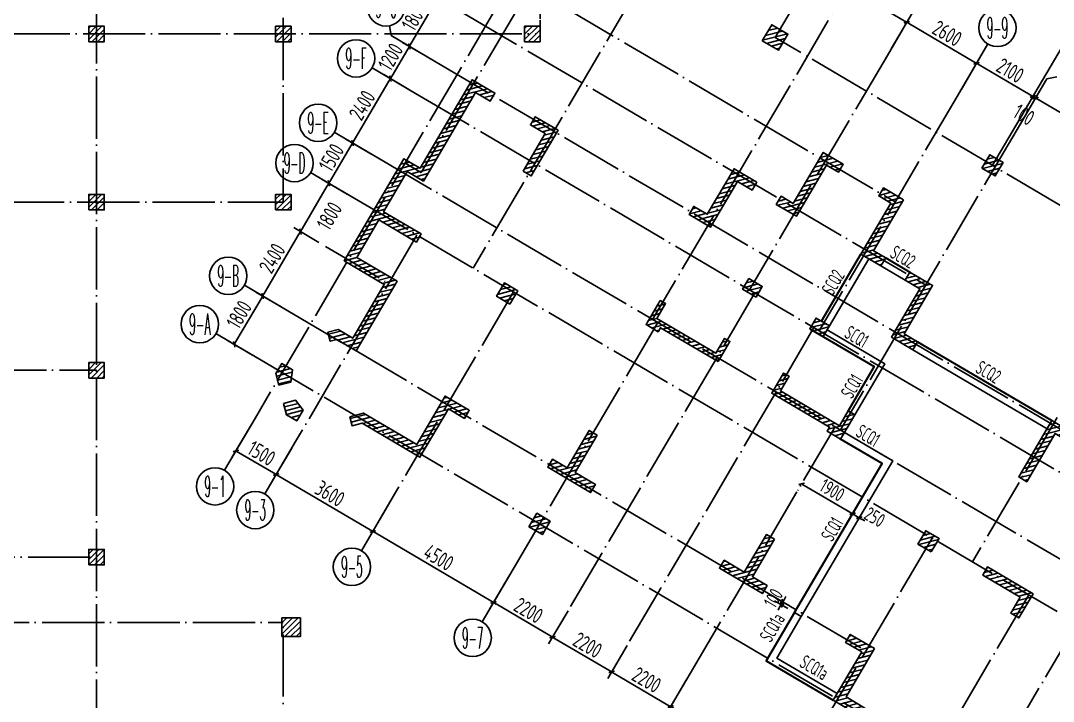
# Model space of a CAD drawing. Header units: millimetres. Extents: x 156735 to 386235, y 467499 to 703525.
# Drawn here: x 278909 to 312080, y 556164 to 578023 of the extents above; entities that cross this region are included whole.
import ezdxf
from ezdxf.enums import TextEntityAlignment as Align

# ---------------------------------------------------------------- set-up
doc = ezdxf.new("R2010")
doc.units = ezdxf.units.MM
doc.header["$LTSCALE"] = 100
doc.header["$PDMODE"] = 35
doc.header["$PDSIZE"] = 200
doc.linetypes.add('DOTE', pattern=[2.42, 2, -0.2, 0.02, -0.2])
for name, color, linetype in [('B-TEXT', 7, 'Continuous'), ('COLU', 7, 'Continuous'), ('colu-主楼', 7, 'Continuous'), ('h斜线-主楼', 7, 'Continuous'), ('h斜线-柱', 7, 'Continuous'), ('Q-AXIS', 3, 'Continuous'), ('Q-DIM', 4, 'Continuous'), ('Q-dote', 253, 'DOTE'), ('Q-TEXT', 2, 'Continuous'), ('WALL', 3, 'Continuous'), ('wall-主楼', 2, 'Continuous')]:
    doc.layers.add(name, color=color, linetype=linetype)
doc.styles.add('_TCH_AXIS', font='COMPLEX', dxfattribs={"bigfont": 'GBCBIG'})
doc.styles.add('COMPLEX', font='tssdeng.shx', dxfattribs={"width": 0.7, "bigfont": 'tssdchn.shx'})
doc.styles.add('TSSD_Dimension', font='Tssdeng.shx', dxfattribs={"width": 0.7, "bigfont": 'hztxt.shx'})
doc.styles.add('TSSD_REIN', font='Tssdeng.shx', dxfattribs={"width": 0.7, "bigfont": 'hztxt.shx'})
doc.dimstyles.new('TSSD_100_100$0', dxfattribs={"dimtxt": 300, "dimasz": 100, "dimexe": 250, "dimexo": 250, "dimgap": 100, "dimtad": 1, "dimdec": 0, "dimzin": 0, "dimdsep": 46, "dimtxsty": 'TSSD_Dimension', "dimblk": '_tsdbk', "dimblk1": '_tsdbk', "dimblk2": '_tsdbk', "dimsah": 1, "dimcen": 0, "dimclrt": 7, "dimadec": 0, "dimazin": 0, "dimtfac": 1, "dimtdec": 0, "dimtix": 1, "dimtmove": 2, "dimatfit": 3, "dimldrblk": '_tsdbk', "dimfxl": 1, "dimtolj": 1, "dimtzin": 0, "dimarcsym": 0})
pattern_1 = [(14.545372, (-467527.32, -323147.44), (-31.895617, 122.929531), [])]
pattern_2 = [(45, (-467527.32, -323147.44), (-89.802561, 89.802561), [])]
pattern_3 = [(14.545372, (-467527.32, -323147.44), (-31.895617, 122.929531), [])]

# ---------------------------------------------------------------- blocks, each defined once
blk = doc.blocks.new('_tsdbk')
blk.add_line((-1, 0), (0, 0))
at = {"const_width": 0.5}
blk.add_lwpolyline([(-0.7, -0.7), (0.7, 0.7)], dxfattribs=at)
blk = doc.blocks.new('*D342')
at = {"layer": 'Defpoints', "color": 0}
for p in [(306748, 576908), (309615, 576653), (308989, 575590)]:
    blk.add_point(p, dxfattribs=at)
at = {"layer": 'Q-AXIS', "color": 0, "lineweight": -2}
for p, q in [((306875, 577123), (307500, 578187)), ((307460, 577921), (309528, 576704)), ((309116, 575805), (309741, 576869))]:
    blk.add_line(p, q, dxfattribs=at)
at = {"layer": 'Q-AXIS', "color": 0, "lineweight": -2, "xscale": 100, "yscale": 100, "zscale": 100}
for p, rotation in [((307373, 577971), 149.5453717284593), ((309615, 576653), 329.5453717284593)]:
    blk.add_blockref('_tsdbk', p, dxfattribs=dict(at, rotation=rotation))
at = {"layer": 'Q-AXIS', "color": 7, "insert": (308671, 577614), "char_height": 500, "attachment_point": 5, "rotation": 329.5454, "style": 'TSSD_Dimension'}
blk.add_mtext('\\A1;2600', dxfattribs=at)
blk = doc.blocks.new('_AXISO')
blk.add_circle((0, 0), 0.5)
at = {"layer": 'B-TEXT', "style": 'COMPLEX', "width": 1.450893}
blk.add_attdef('A', text='', height=0.56, dxfattribs=at).set_placement((0.249375, -0.28), (0.749375, -0.28), align=Align.FIT)
blk = doc.blocks.new('*D344')
at = {"layer": 'Defpoints', "color": 0}
for p in [(304852, 578023), (307373, 577971), (306748, 576908)]:
    blk.add_point(p, dxfattribs=at)
at = {"layer": 'Q-AXIS', "color": 0, "lineweight": -2}
for p, q in [((304978, 578238), (305604, 579302)), ((305563, 579036), (307287, 578022)), ((306875, 577123), (307500, 578187))]:
    blk.add_line(p, q, dxfattribs=at)
at = {"layer": 'Q-AXIS', "color": 0, "lineweight": -2, "xscale": 100, "yscale": 100, "zscale": 100}
for p, rotation in [((305477, 579086), 149.5453717284593), ((307373, 577971), 329.5453717284593)]:
    blk.add_blockref('_tsdbk', p, dxfattribs=dict(at, rotation=rotation))
at = {"layer": 'Q-AXIS', "color": 7, "insert": (306603, 578831), "char_height": 500, "attachment_point": 5, "rotation": 329.5454, "style": 'TSSD_Dimension'}
blk.add_mtext('\\A1;2200', dxfattribs=at)
blk = doc.blocks.new('*D345')
at = {"layer": 'Defpoints', "color": 0}
for p in [(292308, 578748), (293115, 578274), (292202, 576723)]:
    blk.add_point(p, dxfattribs=at)
at = {"layer": 'Q-AXIS', "color": 0, "lineweight": -2}
for p, q in [((292899, 578401), (292092, 578875)), ((291446, 577283), (292257, 578662)), ((291987, 576849), (291180, 577324))]:
    blk.add_line(p, q, dxfattribs=at)
at = {"layer": 'Q-AXIS', "color": 0, "lineweight": -2, "xscale": 100, "yscale": 100, "zscale": 100}
for p, rotation in [((292308, 578748), 59.5453717336169), ((291396, 577197), 239.5453717336169)]:
    blk.add_blockref('_tsdbk', p, dxfattribs=dict(at, rotation=rotation))
at = {"layer": 'Q-AXIS', "color": 7, "insert": (291550, 578150), "char_height": 500, "attachment_point": 5, "rotation": 59.5454, "style": 'TSSD_Dimension'}
blk.add_mtext('\\A1;1800', dxfattribs=at)
blk = doc.blocks.new('*D394')
at = {"layer": 'Defpoints', "color": 0}
for p in [(289571, 574094), (290378, 573619), (289617, 572326)]:
    blk.add_point(p, dxfattribs=at)
at = {"layer": 'Q-AXIS', "color": 0, "lineweight": -2}
for p, q in [((290162, 573746), (289355, 574220)), ((288861, 572887), (289520, 574007)), ((289402, 572453), (288595, 572927))]:
    blk.add_line(p, q, dxfattribs=at)
at = {"layer": 'Q-AXIS', "color": 0, "lineweight": -2, "xscale": 100, "yscale": 100, "zscale": 100}
for p, rotation in [((289571, 574094), 59.5453717336169), ((288811, 572800), 239.5453717336169)]:
    blk.add_blockref('_tsdbk', p, dxfattribs=dict(at, rotation=rotation))
at = {"layer": 'Q-AXIS', "color": 7, "insert": (288889, 573624), "char_height": 500, "attachment_point": 5, "rotation": 59.5454, "style": 'TSSD_Dimension'}
blk.add_mtext('\\A1;1500', dxfattribs=at)
blk = doc.blocks.new('*D395')
at = {"layer": 'Defpoints', "color": 0}
for p in [(288811, 572800), (289617, 572326), (288705, 570775)]:
    blk.add_point(p, dxfattribs=at)
at = {"layer": 'Q-AXIS', "color": 0, "lineweight": -2}
for p, q in [((289402, 572453), (288595, 572927)), ((287949, 571335), (288760, 572714)), ((288489, 570901), (287683, 571376))]:
    blk.add_line(p, q, dxfattribs=at)
at = {"layer": 'Q-AXIS', "color": 0, "lineweight": -2, "xscale": 100, "yscale": 100, "zscale": 100}
for p, rotation in [((288811, 572800), 59.5453717336169), ((287898, 571249), 239.5453717336169)]:
    blk.add_blockref('_tsdbk', p, dxfattribs=dict(at, rotation=rotation))
at = {"layer": 'Q-AXIS', "color": 7, "insert": (288824, 571749), "char_height": 500, "attachment_point": 5, "rotation": 59.5454, "style": 'TSSD_Dimension'}
blk.add_mtext('\\A1;1800', dxfattribs=at)
blk = doc.blocks.new('*D396')
at = {"layer": 'Defpoints', "color": 0}
for p in [(287898, 571249), (288705, 570775), (287488, 568706)]:
    blk.add_point(p, dxfattribs=at)
at = {"layer": 'Q-AXIS', "color": 0, "lineweight": -2}
for p, q in [((288489, 570901), (287683, 571376)), ((286733, 569266), (287848, 571163)), ((287273, 568832), (286466, 569307))]:
    blk.add_line(p, q, dxfattribs=at)
at = {"layer": 'Q-AXIS', "color": 0, "lineweight": -2, "xscale": 100, "yscale": 100, "zscale": 100}
for p, rotation in [((287898, 571249), 59.5453717336169), ((286682, 569180), 239.5453717336169)]:
    blk.add_blockref('_tsdbk', p, dxfattribs=dict(at, rotation=rotation))
at = {"layer": 'Q-AXIS', "color": 7, "insert": (286988, 570392), "char_height": 500, "attachment_point": 5, "rotation": 59.5454, "style": 'TSSD_Dimension'}
blk.add_mtext('\\A1;2400', dxfattribs=at)
blk = doc.blocks.new('*D397')
at = {"layer": 'Defpoints', "color": 0}
for p in [(287742, 564510), (290845, 562685), (290220, 561621)]:
    blk.add_point(p, dxfattribs=at)
at = {"layer": 'Q-AXIS', "color": 0, "lineweight": -2}
for p, q in [((287615, 564294), (286990, 563230)), ((287202, 563395), (290133, 561672)), ((290718, 562469), (290093, 561406))]:
    blk.add_line(p, q, dxfattribs=at)
at = {"layer": 'Q-AXIS', "color": 0, "lineweight": -2, "xscale": 100, "yscale": 100, "zscale": 100}
for p, rotation in [((287116, 563446), 149.5453717284593), ((290220, 561621), 329.5453717284593)]:
    blk.add_blockref('_tsdbk', p, dxfattribs=dict(at, rotation=rotation))
at = {"layer": 'Q-AXIS', "color": 7, "insert": (288845, 562835), "char_height": 500, "attachment_point": 5, "rotation": 329.5454, "style": 'TSSD_Dimension'}
blk.add_mtext('\\A1;3600', dxfattribs=at)
blk = doc.blocks.new('*D399')
at = {"layer": 'Defpoints', "color": 0}
for p in [(286449, 565270), (287742, 564510), (287116, 563446)]:
    blk.add_point(p, dxfattribs=at)
at = {"layer": 'Q-AXIS', "color": 0, "lineweight": -2}
for p, q in [((286322, 565054), (285697, 563991)), ((287615, 564294), (286990, 563230)), ((285909, 564156), (287030, 563497))]:
    blk.add_line(p, q, dxfattribs=at)
at = {"layer": 'Q-AXIS', "color": 0, "lineweight": -2, "xscale": 100, "yscale": 100, "zscale": 100}
for p, rotation in [((285823, 564206), 149.5453717284593), ((287116, 563446), 329.5453717284593)]:
    blk.add_blockref('_tsdbk', p, dxfattribs=dict(at, rotation=rotation))
at = {"layer": 'Q-AXIS', "color": 7, "insert": (286647, 564128), "char_height": 500, "attachment_point": 5, "rotation": 329.5454, "style": 'TSSD_Dimension'}
blk.add_mtext('\\A1;1500', dxfattribs=at)
blk = doc.blocks.new('*D400')
at = {"layer": 'Defpoints', "color": 0}
for p in [(286682, 569180), (287488, 568706), (286576, 567154)]:
    blk.add_point(p, dxfattribs=at)
at = {"layer": 'Q-AXIS', "color": 0, "lineweight": -2}
for p, q in [((287273, 568832), (286466, 569307)), ((285820, 567715), (286631, 569094)), ((286361, 567281), (285554, 567755))]:
    blk.add_line(p, q, dxfattribs=at)
at = {"layer": 'Q-AXIS', "color": 0, "lineweight": -2, "xscale": 100, "yscale": 100, "zscale": 100}
for p, rotation in [((286682, 569180), 59.5453717336169), ((285769, 567628), 239.5453717336169)]:
    blk.add_blockref('_tsdbk', p, dxfattribs=dict(at, rotation=rotation))
at = {"layer": 'Q-AXIS', "color": 7, "insert": (285924, 568582), "char_height": 500, "attachment_point": 5, "rotation": 59.5454, "style": 'TSSD_Dimension'}
blk.add_mtext('\\A1;1800', dxfattribs=at)
blk = doc.blocks.new('*D401')
at = {"layer": 'Defpoints', "color": 0}
for p in [(290845, 562685), (294724, 560404), (294099, 559340)]:
    blk.add_point(p, dxfattribs=at)
at = {"layer": 'Q-AXIS', "color": 0, "lineweight": -2}
for p, q in [((290718, 562469), (290093, 561406)), ((290306, 561571), (294013, 559391)), ((294597, 560189), (293972, 559125))]:
    blk.add_line(p, q, dxfattribs=at)
at = {"layer": 'Q-AXIS', "color": 0, "lineweight": -2, "xscale": 100, "yscale": 100, "zscale": 100}
for p, rotation in [((290220, 561621), 149.5453717284593), ((294099, 559340), 329.5453717284593)]:
    blk.add_blockref('_tsdbk', p, dxfattribs=dict(at, rotation=rotation))
at = {"layer": 'Q-AXIS', "color": 7, "insert": (292337, 560783), "char_height": 500, "attachment_point": 5, "rotation": 329.5454, "style": 'TSSD_Dimension'}
blk.add_mtext('\\A1;4500', dxfattribs=at)
blk = doc.blocks.new('*D404')
at = {"layer": 'Defpoints', "color": 0}
for p in [(298517, 558174), (300413, 557059), (299788, 555995)]:
    blk.add_point(p, dxfattribs=at)
at = {"layer": 'Q-AXIS', "color": 0, "lineweight": -2}
for p, q in [((298390, 557958), (297765, 556895)), ((297978, 557060), (299702, 556046)), ((300287, 556843), (299661, 555780))]:
    blk.add_line(p, q, dxfattribs=at)
at = {"layer": 'Q-AXIS', "color": 0, "lineweight": -2, "xscale": 100, "yscale": 100, "zscale": 100}
for p, rotation in [((297892, 557110), 149.5453717284593), ((299788, 555995), 329.5453717284593)]:
    blk.add_blockref('_tsdbk', p, dxfattribs=dict(at, rotation=rotation))
at = {"layer": 'Q-AXIS', "color": 7, "insert": (299017, 556854), "char_height": 500, "attachment_point": 5, "rotation": 329.5454, "style": 'TSSD_Dimension'}
blk.add_mtext('\\A1;2200', dxfattribs=at)
blk = doc.blocks.new('*D406')
at = {"layer": 'Defpoints', "color": 0}
for p in [(300413, 557059), (304293, 554778), (303667, 553714)]:
    blk.add_point(p, dxfattribs=at)
at = {"layer": 'Q-AXIS', "color": 0, "lineweight": -2}
for p, q in [((300287, 556843), (299661, 555780)), ((299874, 555945), (303581, 553765)), ((304166, 554562), (303541, 553499))]:
    blk.add_line(p, q, dxfattribs=at)
at = {"layer": 'Q-AXIS', "color": 0, "lineweight": -2, "xscale": 100, "yscale": 100, "zscale": 100}
for p, rotation in [((299788, 555995), 149.5453717284593), ((303667, 553714), 329.5453717284593)]:
    blk.add_blockref('_tsdbk', p, dxfattribs=dict(at, rotation=rotation))
at = {"layer": 'Q-AXIS', "color": 7, "insert": (301905, 555156), "char_height": 500, "attachment_point": 5, "rotation": 329.5454, "style": 'TSSD_Dimension'}
blk.add_mtext('\\A1;4500', dxfattribs=at)
blk = doc.blocks.new('*D407')
at = {"layer": 'Defpoints', "color": 0}
for p in [(291396, 577197), (292202, 576723), (291594, 575688)]:
    blk.add_point(p, dxfattribs=at)
at = {"layer": 'Q-AXIS', "color": 0, "lineweight": -2}
for p, q in [((291987, 576849), (291180, 577324)), ((290838, 576249), (291345, 577111)), ((291378, 575815), (290572, 576289))]:
    blk.add_line(p, q, dxfattribs=at)
at = {"layer": 'Q-AXIS', "color": 0, "lineweight": -2, "xscale": 100, "yscale": 100, "zscale": 100}
for p, rotation in [((291396, 577197), 59.5453717336169), ((290787, 576162), 239.5453717336169)]:
    blk.add_blockref('_tsdbk', p, dxfattribs=dict(at, rotation=rotation))
at = {"layer": 'Q-AXIS', "color": 7, "insert": (290790, 576857), "char_height": 500, "attachment_point": 5, "rotation": 59.5454, "style": 'TSSD_Dimension'}
blk.add_mtext('\\A1;1200', dxfattribs=at)
blk = doc.blocks.new('*D408')
at = {"layer": 'Defpoints', "color": 0}
for p in [(290787, 576162), (291594, 575688), (290378, 573619)]:
    blk.add_point(p, dxfattribs=at)
at = {"layer": 'Q-AXIS', "color": 0, "lineweight": -2}
for p, q in [((291378, 575815), (290572, 576289)), ((289622, 574180), (290737, 576076)), ((290162, 573746), (289355, 574220))]:
    blk.add_line(p, q, dxfattribs=at)
at = {"layer": 'Q-AXIS', "color": 0, "lineweight": -2, "xscale": 100, "yscale": 100, "zscale": 100}
for p, rotation in [((290787, 576162), 59.5453717336169), ((289571, 574094), 239.5453717336169)]:
    blk.add_blockref('_tsdbk', p, dxfattribs=dict(at, rotation=rotation))
at = {"layer": 'Q-AXIS', "color": 7, "insert": (289877, 575305), "char_height": 500, "attachment_point": 5, "rotation": 59.5454, "style": 'TSSD_Dimension'}
blk.add_mtext('\\A1;2400', dxfattribs=at)
blk = doc.blocks.new('*D432')
at = {"layer": 'Defpoints', "color": 0}
for p in [(310886, 574475), (316511, 572599), (315886, 571535)]:
    blk.add_point(p, dxfattribs=at)
at = {"layer": 'Q-AXIS', "color": 0, "lineweight": -2}
for p, q in [((311012, 574690), (311638, 575754)), ((311597, 575488), (316425, 572649)), ((316012, 571751), (316638, 572814))]:
    blk.add_line(p, q, dxfattribs=at)
at = {"layer": 'Q-AXIS', "color": 0, "lineweight": -2, "xscale": 100, "yscale": 100, "zscale": 100}
for p, rotation in [((311511, 575538), 149.5453717284593), ((316511, 572599), 329.5453717284593)]:
    blk.add_blockref('_tsdbk', p, dxfattribs=dict(at, rotation=rotation))
at = {"layer": 'Q-AXIS', "color": 7, "insert": (314188, 574370), "char_height": 500, "attachment_point": 5, "rotation": 329.5454, "style": 'TSSD_Dimension'}
blk.add_mtext('\\A1;5800', dxfattribs=at)
blk = doc.blocks.new('*D433')
at = {"layer": 'Defpoints', "color": 0}
for p in [(308989, 575590), (311425, 575589), (310800, 574526)]:
    blk.add_point(p, dxfattribs=at)
at = {"layer": 'Q-AXIS', "color": 0, "lineweight": -2}
for p, q in [((309116, 575805), (309741, 576869)), ((309701, 576603), (311339, 575640)), ((310926, 574741), (311552, 575805))]:
    blk.add_line(p, q, dxfattribs=at)
at = {"layer": 'Q-AXIS', "color": 0, "lineweight": -2, "xscale": 100, "yscale": 100, "zscale": 100}
for p, rotation in [((309615, 576653), 149.5453717284593), ((311425, 575589), 329.5453717284593)]:
    blk.add_blockref('_tsdbk', p, dxfattribs=dict(at, rotation=rotation))
at = {"layer": 'Q-AXIS', "color": 7, "insert": (310697, 576423), "char_height": 500, "attachment_point": 5, "rotation": 329.5454, "style": 'TSSD_Dimension'}
blk.add_mtext('\\A1;2100', dxfattribs=at)
blk = doc.blocks.new('*D434')
at = {"layer": 'Defpoints', "color": 0}
for p in [(311511, 575538), (310800, 574526), (310886, 574475)]:
    blk.add_point(p, dxfattribs=at)
at = {"layer": 'Q-AXIS', "color": 0, "lineweight": -2}
for p, q in [((310926, 574741), (311552, 575805)), ((311012, 574690), (311638, 575754)), ((311339, 575640), (311253, 575690)), ((311425, 575589), (311511, 575538)), ((311597, 575488), (311684, 575437))]:
    blk.add_line(p, q, dxfattribs=at)
at = {"layer": 'Q-AXIS', "color": 0, "lineweight": -2, "xscale": 100, "yscale": 100, "zscale": 100}
for p, rotation in [((311425, 575589), 329.5453717284593), ((311511, 575538), 149.5453717284593)]:
    blk.add_blockref('_tsdbk', p, dxfattribs=dict(at, rotation=rotation))
at = {"layer": 'Q-AXIS', "color": 7, "insert": (311136, 575000), "char_height": 500, "attachment_point": 5, "rotation": 329.5454, "style": 'TSSD_Dimension'}
blk.add_mtext('\\A1;100', dxfattribs=at)
blk = doc.blocks.new('*D682')
at = {"layer": 'Defpoints', "color": 0}
for p in [(304011, 563177), (305632, 562186), (305649, 562214)]:
    blk.add_point(p, dxfattribs=at)
at = {"layer": 'Q-DIM', "color": 0, "lineweight": -2}
for p, q in [((303884, 562961), (303868, 562934)), ((304081, 563099), (305546, 562237)), ((305522, 561998), (305506, 561971))]:
    blk.add_line(p, q, dxfattribs=at)
at = {"layer": 'Q-DIM', "color": 0, "lineweight": -2, "xscale": 100, "yscale": 100, "zscale": 100}
for p, rotation in [((303995, 563149), 149.5453717324766), ((305632, 562186), 329.5453717324766)]:
    blk.add_blockref('_tsdbk', p, dxfattribs=dict(at, rotation=rotation))
at = {"layer": 'Q-DIM', "color": 7, "insert": (304978, 562948), "char_height": 450, "attachment_point": 5, "rotation": 329.5454, "style": 'TSSD_Dimension'}
blk.add_mtext('\\A1;1900', dxfattribs=at)
blk = doc.blocks.new('*D683')
at = {"layer": 'Defpoints', "color": 0}
for p in [(305506, 561971), (305848, 562059), (305721, 561844)]:
    blk.add_point(p, dxfattribs=at)
at = {"layer": 'Q-DIM', "color": 0, "lineweight": -2}
for p, q in [((305546, 562237), (305460, 562288)), ((305632, 562186), (305759, 562402)), ((305848, 562059), (305975, 562275)), ((305632, 562186), (305848, 562059)), ((305934, 562009), (306020, 561958))]:
    blk.add_line(p, q, dxfattribs=at)
at = {"layer": 'Q-DIM', "color": 0, "lineweight": -2, "xscale": 100, "yscale": 100, "zscale": 100}
for p, rotation in [((305632, 562186), 329.5453717324946), ((305848, 562059), 149.5453717324946)]:
    blk.add_blockref('_tsdbk', p, dxfattribs=dict(at, rotation=rotation))
at = {"layer": 'Q-DIM', "color": 7, "insert": (306342, 562081), "char_height": 450, "attachment_point": 5, "rotation": 329.5454, "style": 'TSSD_Dimension'}
blk.add_mtext('\\A1;250', dxfattribs=at)
blk = doc.blocks.new('*D686')
at = {"layer": 'Defpoints', "color": 0}
for p in [(296621, 559289), (298517, 558174), (297892, 557110)]:
    blk.add_point(p, dxfattribs=at)
at = {"layer": 'Q-AXIS', "color": 0, "lineweight": -2}
for p, q in [((296494, 559073), (295868, 558010)), ((296081, 558175), (297805, 557161)), ((298390, 557958), (297765, 556895))]:
    blk.add_line(p, q, dxfattribs=at)
at = {"layer": 'Q-AXIS', "color": 0, "lineweight": -2, "xscale": 100, "yscale": 100, "zscale": 100}
for p, rotation in [((295995, 558225), 149.545371728458), ((297892, 557110), 329.545371728458)]:
    blk.add_blockref('_tsdbk', p, dxfattribs=dict(at, rotation=rotation))
at = {"layer": 'Q-AXIS', "color": 7, "insert": (297121, 557970), "char_height": 500, "attachment_point": 5, "rotation": 329.5454, "style": 'TSSD_Dimension'}
blk.add_mtext('\\A1;2200', dxfattribs=at)
blk = doc.blocks.new('*D687')
at = {"layer": 'Defpoints', "color": 0}
for p in [(294724, 560404), (296621, 559289), (295995, 558225)]:
    blk.add_point(p, dxfattribs=at)
at = {"layer": 'Q-AXIS', "color": 0, "lineweight": -2}
for p, q in [((294597, 560189), (293972, 559125)), ((294185, 559290), (295909, 558276)), ((296494, 559073), (295868, 558010))]:
    blk.add_line(p, q, dxfattribs=at)
at = {"layer": 'Q-AXIS', "color": 0, "lineweight": -2, "xscale": 100, "yscale": 100, "zscale": 100}
for p, rotation in [((294099, 559340), 149.545371728458), ((295995, 558225), 329.545371728458)]:
    blk.add_blockref('_tsdbk', p, dxfattribs=dict(at, rotation=rotation))
at = {"layer": 'Q-AXIS', "color": 7, "insert": (295224, 559085), "char_height": 500, "attachment_point": 5, "rotation": 329.5454, "style": 'TSSD_Dimension'}
blk.add_mtext('\\A1;2200', dxfattribs=at)
blk = doc.blocks.new('*D692')
at = {"layer": 'Defpoints', "color": 0}
for p in [(303390, 559356), (303769, 559017), (303820, 559103)]:
    blk.add_point(p, dxfattribs=at)
at = {"layer": 'Q-DIM', "color": 0, "lineweight": -2}
for p, q in [((303554, 559144), (303124, 559396)), ((303604, 559230), (303175, 559482)), ((303340, 559270), (303390, 559356)), ((303441, 559442), (303492, 559528)), ((303289, 559183), (303238, 559097))]:
    blk.add_line(p, q, dxfattribs=at)
at = {"layer": 'Q-DIM', "color": 0, "lineweight": -2, "xscale": 100, "yscale": 100, "zscale": 100}
for p, rotation in [((303340, 559270), 59.54537173249496), ((303390, 559356), 239.545371732495)]:
    blk.add_blockref('_tsdbk', p, dxfattribs=dict(at, rotation=rotation))
at = {"layer": 'Q-DIM', "color": 7, "insert": (303085, 559477), "char_height": 450, "attachment_point": 5, "rotation": 59.5454, "style": 'TSSD_Dimension'}
blk.add_mtext('\\A1;100', dxfattribs=at)

msp = doc.modelspace()

# ---------------------------------------------------------------- hatches: boundary and pattern name
at = {"layer": 'h斜线-主楼'}
h = msp.add_hatch(dxfattribs=at)
h.set_pattern_fill('ANSI31', color=256, scale=40, angle=-30.45463, style=0)
h.set_pattern_definition(pattern_1)
h.paths.add_polyline_path([(289063.7, 567779.5), (289682.4, 567415.7), (291000.2, 569657), (289707.2, 570417.3), (290416.8, 571624.1), (291623.6, 570914.5), (291775.7, 571173.1), (290568.8, 571882.7), (291329.1, 573175.7), (291846.3, 572871.6), (293519, 575716.3), (293993.1, 575437.6), (294145.1, 575696.2), (293412.4, 576127), (291739.8, 573282.3), (291222.6, 573586.4), (289296.5, 570310.7), (290589.6, 569550.4), (289575.8, 567826.4), (289108.6, 568101.1), (288778.1, 568015.3), (288853.5, 567725)])
h = msp.add_hatch(dxfattribs=at)
h.set_pattern_fill('ANSI31', color=256, scale=40, angle=-30.45463, style=0)
h.set_pattern_definition(pattern_1)
h.paths.add_polyline_path([(295050.6, 573191.7), (295760.2, 574398.5), (295286.1, 574677.3), (295438.2, 574935.9), (296170.9, 574505.1), (295309.3, 573039.6)])
h = msp.add_hatch(dxfattribs=at)
h.set_pattern_fill('ANSI31', color=256, scale=40, angle=-30.45463, style=0)
h.set_pattern_definition(pattern_1)
h.paths.add_polyline_path([(304683.9, 573791.8), (303720.9, 572153.9), (303333, 572382), (303180.9, 572123.4), (303827.4, 571743.3), (304790.5, 573381.1), (305178.4, 573153), (305330.4, 573411.6)])
h = msp.add_hatch(dxfattribs=at)
h.set_pattern_fill('ANSI31', color=256, scale=40, angle=-30.45463, style=0)
h.set_pattern_definition([(14.545372, (-467613.52, -323096.75), (-31.895617, 122.929531), [])])
h.paths.add_polyline_path([(302557.1, 572838.2), (301824.4, 573269), (300962.8, 571803.6), (300531.7, 572057), (300379.7, 571798.4), (301069.3, 571392.9), (301931, 572858.3), (302405.1, 572579.6)])
h = msp.add_hatch(dxfattribs=at)
h.set_pattern_fill('ANSI31', color=256, scale=40, angle=-30.45463, style=0)
h.set_pattern_definition(pattern_1)
h.paths.add_polyline_path([(307270, 572271.2), (306307, 570633.4), (306694.9, 570405.3), (306542.8, 570146.7), (305896.3, 570526.8), (306859.3, 572164.7), (306471.4, 572392.8), (306623.5, 572651.4)])
h = msp.add_hatch(dxfattribs=at)
h.set_pattern_fill('ANSI31', color=256, scale=40, angle=-30.45463, style=0)
h.set_pattern_definition(pattern_1)
h.paths.add_polyline_path([(307470.7, 569949.1), (308203.4, 569518.3), (307291.1, 567966.6), (307722.1, 567713.2), (307570.1, 567454.6), (306880.4, 567860.1), (307792.8, 569411.7), (307318.7, 569690.5)])
h = msp.add_hatch(dxfattribs=at)
h.set_pattern_fill('ANSI31', color=256, scale=40, angle=-30.45463, style=0)
h.set_pattern_definition(pattern_1)
h.paths.add_polyline_path([(294625.6, 568917.4), (294879, 569348.4), (294448, 569601.9), (294194.5, 569170.8)])
h = msp.add_hatch(dxfattribs=at)
h.set_pattern_fill('ANSI31', color=256, scale=40, angle=-30.45463, style=0)
h.set_pattern_definition(pattern_1)
h.paths.add_polyline_path([(302530, 569142), (302732.7, 569486.8), (302301.7, 569740.2), (302098.9, 569395.4)])
h = msp.add_hatch(dxfattribs=at)
h.set_pattern_fill('ANSI31', color=256, scale=40, angle=-30.45463, style=0)
h.set_pattern_definition(pattern_1)
h.paths.add_polyline_path([(299452.4, 569037.5), (298996.2, 568261.7), (299384.1, 568033.6), (299460.1, 568162.9), (301313.5, 567073.1), (301693.6, 567719.7), (301521.2, 567821), (301242.5, 567346.9), (299346, 568462), (299624.8, 568936.1)])
h = msp.add_hatch(dxfattribs=at)
h.set_pattern_fill('ANSI31', color=256, scale=40, angle=-30.45463, style=0)
h.set_pattern_definition(pattern_1)
h.paths.add_polyline_path([(304685, 567874.9), (304887.8, 568219.7), (304456.8, 568473.1), (304254, 568128.3)])
h = msp.add_hatch(dxfattribs=at)
h.set_pattern_fill('ANSI31', color=256, scale=40, angle=-30.45463, style=0)
h.set_pattern_definition(pattern_1)
h.paths.add_polyline_path([(287203.7, 566316.5), (287590.9, 566416.9), (287646.3, 566813.6), (287301.5, 567016.4), (287107.7, 566686.7)])
h = msp.add_hatch(dxfattribs=at)
h.set_pattern_fill('ANSI31', color=256, scale=40, angle=-30.45463, style=0)
h.set_pattern_definition(pattern_1)
h.paths.add_polyline_path([(305702.1, 565362.8), (305245.9, 564586.9), (304814.9, 564840.4), (304890.9, 564969.7), (303037.6, 566059.4), (303417.7, 566705.9), (303590.1, 566604.6), (303311.3, 566130.5), (305207.8, 565015.4), (305486.6, 565489.5)])
h = msp.add_hatch(dxfattribs=at)
h.set_pattern_fill('ANSI31', color=256, scale=40, angle=-30.45463, style=0)
h.set_pattern_definition(pattern_1)
h.paths.add_polyline_path([(289481.3, 565305.1), (289921.2, 565419.2), (291629.9, 564414.5), (292542.3, 565966.2), (293318.1, 565510), (293166, 565251.4), (292648.8, 565555.5), (291736.5, 564003.8), (289876.2, 565097.6), (289556.7, 565014.7)])
h = msp.add_hatch(dxfattribs=at)
h.set_pattern_fill('ANSI31', color=256, scale=40, angle=-30.45463, style=0)
h.set_pattern_definition(pattern_1)
h.paths.add_polyline_path([(287354.9, 565733.8), (287742.1, 565834.2), (287983.4, 565514.5), (287780.6, 565169.7), (287451, 565363.6)])
h = msp.add_hatch(dxfattribs=at)
h.set_pattern_fill('ANSI31', color=256, scale=40, angle=-30.45463, style=0)
h.set_pattern_definition(pattern_1)
h.paths.add_polyline_path([(312032.3, 565178.9), (312765, 564748.1), (312612.9, 564489.5), (312138.8, 564768.3), (311226.5, 563216.6), (310967.9, 563368.7)])
h = msp.add_hatch(dxfattribs=at)
h.set_pattern_fill('ANSI31', color=256, scale=40, angle=-30.45463, style=0)
h.set_pattern_definition(pattern_1)
h.paths.add_polyline_path([(297432.7, 564714.7), (296723.1, 563507.9), (297369.2, 563128), (297217.2, 562869.4), (295838.3, 563680.1), (295990.4, 563938.7), (296464.5, 563660), (297174.1, 564866.8)])
h = msp.add_hatch(dxfattribs=at)
h.set_pattern_fill('ANSI31', color=256, scale=40, angle=-30.45463, style=0)
h.set_pattern_definition(pattern_1)
h.paths.add_polyline_path([(308159.4, 560959.8), (308412.9, 561390.8), (307981.9, 561644.2), (307728.4, 561213.2)])
h = msp.add_hatch(dxfattribs=at)
h.set_pattern_fill('ANSI31', color=256, scale=40, angle=-30.45463, style=0)
h.set_pattern_definition([(14.545372, (-461837.91, -326492.69), (-31.895617, 122.929531), [])])
h.paths.add_polyline_path([(303122.1, 561369.5), (302412.5, 560162.7), (302886.6, 559883.9), (302734.6, 559625.3), (301354.9, 560436.5), (301507, 560695.1), (302153.9, 560314.7), (302863.5, 561521.6)])
h = msp.add_hatch(dxfattribs=at)
h.set_pattern_fill('ANSI31', color=256, scale=40, angle=-30.45463, style=0)
h.set_pattern_definition(pattern_1)
h.paths.add_polyline_path([(311019.3, 559510.2), (310715.2, 558993), (310973.8, 558841), (311430, 559616.8), (309964.5, 560478.4), (309812.5, 560219.8)])
h = msp.add_hatch(dxfattribs=at)
h.set_pattern_fill('ANSI31', color=256, scale=40, angle=-30.45463, style=0)
h.set_pattern_definition(pattern_1)
h.paths.add_polyline_path([(305422.4, 556304.8), (306334.8, 557856.5), (305558.9, 558312.6), (305406.9, 558054), (305924.1, 557749.9), (305011.8, 556198.3), (305873.8, 555691.4), (306025.8, 555950)])
at = {"layer": 'h斜线-柱'}
h = msp.add_hatch(dxfattribs=at)
h.set_pattern_fill('ANSI31', color=256, scale=40, style=0)
h.set_pattern_definition(pattern_2)
h.paths.add_polyline_path([(281096.5, 577344.7), (281596.5, 577344.7), (281596.5, 577844.7), (281096.5, 577844.7)])
h = msp.add_hatch(dxfattribs=at)
h.set_pattern_fill('ANSI31', color=256, scale=40, style=0)
h.set_pattern_definition(pattern_2)
h.paths.add_polyline_path([(287096.5, 577344.7), (287596.5, 577344.7), (287596.5, 577844.7), (287096.5, 577844.7)])
h = msp.add_hatch(dxfattribs=at)
h.set_pattern_fill('ANSI31', color=256, scale=40, style=0)
h.set_pattern_definition(pattern_2)
h.paths.add_polyline_path([(295096.5, 577344.7), (295596.5, 577344.7), (295596.5, 577844.7), (295096.5, 577844.7)])
h = msp.add_hatch(dxfattribs=at)
h.set_pattern_fill('ANSI31', color=256, scale=40, angle=-30.45463, style=0)
h.paths.add_polyline_path([(302731.2, 577376), (303248.4, 577071.9), (303552.5, 577589.2), (303035.3, 577893.3)])
h = msp.add_hatch(dxfattribs=at)
h.set_pattern_fill('ANSI31', color=256, scale=40, angle=-30.45463, style=0)
h.set_pattern_definition(pattern_3)
h.paths.add_polyline_path([(309782.1, 573288.3), (310213.1, 573034.8), (310466.5, 573465.9), (310035.5, 573719.3)])
h = msp.add_hatch(dxfattribs=at)
h.set_pattern_fill('ANSI31', color=256, scale=40, style=0)
h.set_pattern_definition(pattern_2)
h.paths.add_polyline_path([(281096.5, 571944.7), (281596.5, 571944.7), (281596.5, 572444.7), (281096.5, 572444.7)])
h = msp.add_hatch(dxfattribs=at)
h.set_pattern_fill('ANSI31', color=256, scale=40, style=0)
h.set_pattern_definition(pattern_2)
h.paths.add_polyline_path([(287096.5, 571944.7), (287596.5, 571944.7), (287596.5, 572444.7), (287096.5, 572444.7)])
h = msp.add_hatch(dxfattribs=at)
h.set_pattern_fill('ANSI31', color=256, scale=40, style=0)
h.set_pattern_definition(pattern_2)
h.paths.add_polyline_path([(281096.5, 566544.7), (281596.5, 566544.7), (281596.5, 567044.7), (281096.5, 567044.7)])
h = msp.add_hatch(dxfattribs=at)
h.set_pattern_fill('ANSI31', color=256, scale=40, angle=-30.45463, style=0)
h.set_pattern_definition(pattern_3)
h.paths.add_polyline_path([(295237.9, 561771.1), (295668.9, 561517.6), (295922.3, 561948.7), (295491.3, 562202.1)])
h = msp.add_hatch(dxfattribs=at)
h.set_pattern_fill('ANSI31', color=256, scale=40, style=0)
h.set_pattern_definition(pattern_2)
h.paths.add_polyline_path([(281096.5, 560544.7), (281596.5, 560544.7), (281596.5, 561044.7), (281096.5, 561044.7)])
h = msp.add_hatch(dxfattribs=at)
h.set_pattern_fill('ANSI31', color=256, scale=40, angle=-2e-12, style=0)
h.paths.add_polyline_path([(287296.5, 558244.7), (287896.5, 558244.7), (287896.5, 558844.7), (287296.5, 558844.7)])

# ---------------------------------------------------------------- linework, layer by layer
at = {"color": 1, "lineweight": 30}
for points in [[(304629.2, 568371.7), (305896.3, 570526.8)], [(306694.9, 570405.3), (307470.7, 569949.1)], [(307722.1, 567713.2), (312032.3, 565178.9)]]:
    msp.add_lwpolyline(points, dxfattribs=at)
at = {"color": 6, "lineweight": 30}
for points in [[(304254, 568128.3), (306322.9, 566911.8), (305486.6, 565489.5)], [(303769, 559017), (306582.1, 563801.3), (305245.9, 564586.9)]]:
    msp.add_lwpolyline(points, dxfattribs=at)
at = {"color": 2, "lineweight": 30}
msp.add_lwpolyline([(303769, 559017), (302856.7, 557465.4), (305011.8, 556198.3)], dxfattribs=at)
at = {"layer": 'COLU'}
for points in [[(281096.5, 577344.7), (281596.5, 577344.7), (281596.5, 577844.7), (281096.5, 577844.7)], [(287096.5, 577344.7), (287596.5, 577344.7), (287596.5, 577844.7), (287096.5, 577844.7)], [(295096.5, 577344.7), (295596.5, 577344.7), (295596.5, 577844.7), (295096.5, 577844.7)], [(302731.2, 577376), (303248.4, 577071.9), (303552.5, 577589.2), (303035.3, 577893.3)], [(309782.1, 573288.3), (310213.1, 573034.8), (310466.5, 573465.9), (310035.5, 573719.3)], [(281096.5, 571944.7), (281596.5, 571944.7), (281596.5, 572444.7), (281096.5, 572444.7)], [(287096.5, 571944.7), (287596.5, 571944.7), (287596.5, 572444.7), (287096.5, 572444.7)], [(281096.5, 566544.7), (281596.5, 566544.7), (281596.5, 567044.7), (281096.5, 567044.7)], [(295237.9, 561771.1), (295668.9, 561517.6), (295922.3, 561948.7), (295491.3, 562202.1)], [(281096.5, 560544.7), (281596.5, 560544.7), (281596.5, 561044.7), (281096.5, 561044.7)], [(287296.5, 558244.7), (287896.5, 558244.7), (287896.5, 558844.7), (287296.5, 558844.7)]]:
    msp.add_lwpolyline(points, close=True, dxfattribs=at)
at = {"layer": 'colu-主楼'}
for points in [[(294625.6, 568917.4), (294879, 569348.4), (294448, 569601.9), (294194.5, 569170.8)], [(302530, 569142), (302732.7, 569486.8), (302301.7, 569740.2), (302098.9, 569395.4)], [(304685, 567874.9), (304887.8, 568219.7), (304456.8, 568473.1), (304254, 568128.3)], [(287203.7, 566316.5), (287590.9, 566416.9), (287646.3, 566813.6), (287301.5, 567016.4), (287107.7, 566686.7)], [(287354.9, 565733.8), (287742.1, 565834.2), (287983.4, 565514.5), (287780.6, 565169.7), (287451, 565363.6)], [(308159.4, 560959.8), (308412.9, 561390.8), (307981.9, 561644.2), (307728.4, 561213.2)]]:
    msp.add_lwpolyline(points, close=True, dxfattribs=at)
at = {"layer": 'Q-AXIS'}
for p, q in [((306748, 576907.7), (307738.7, 578592.5)), ((290809, 577541.7), (290752.3, 577858.7)), ((290809, 577541.7), (292202.2, 576722.6)), ((308989.3, 575589.9), (309979.9, 577274.7)), ((290200.8, 576507.3), (291594, 575688.1)), ((311876.4, 576159.6), (312193.3, 576216.3)), ((310885.8, 574474.8), (311876.4, 576159.6)), ((288984.3, 574438.4), (290377.5, 573619.3)), ((288224, 573145.4), (289617.2, 572326.2)), ((286095.3, 569524.9), (287488.5, 568705.7)), ((285182.9, 567973.2), (286576.1, 567154)), ((286448.6, 565269.8), (285458, 563585)), ((287741.6, 564509.5), (286751, 562824.7)), ((290844.9, 562684.9), (289854.3, 561000.1)), ((294724.1, 560404), (293733.5, 558719.2)), ((300413.5, 557058.8), (299422.9, 555374))]:
    msp.add_line(p, q, dxfattribs=at)
at = {"layer": 'Q-dote', "ltscale": 10}
for p, q in [((281346.5, 656086), (281346.5, 538994.7)), ((287346.5, 611994.7), (287346.5, 572194.7)), ((303141.9, 577482.6), (315002.3, 597654.1)), ((310124.3, 573377.1), (324065.1, 597086.8)), ((296748.5, 582787.3), (286448.6, 565269.8)), ((297265.7, 582483.1), (291775.3, 573145.4)), ((299978.5, 581178.1), (293449.1, 570073.2)), ((294128.1, 579766.4), (306996.2, 572200.2)), ((293114.6, 578274.2), (307980.4, 569533.4)), ((304851.6, 578022.8), (299209.1, 568426.5)), ((193792.2, 577594.7), (295446.5, 577594.7)), ((349863.9, 550011), (303141.9, 577482.6)), ((306748, 576907.7), (302322, 569380.3)), ((292202.2, 576722.6), (341894.1, 547504.8)), ((291594, 575688.1), (336497.3, 549285.9)), ((308989.3, 575589.9), (304563.3, 568062.4)), ((310885.8, 574474.8), (305243.3, 564878.5)), ((290377.5, 573619.3), (335280.9, 547217)), ((291258.1, 573449.5), (291775.3, 573145.4)), ((289617.2, 572326.2), (334520.6, 545924)), ((210546.5, 572194.7), (287346.5, 572194.7)), ((315885.6, 571535.1), (309482.8, 560645.7)), ((291638.8, 571137.6), (287741.6, 564509.5)), ((288704.9, 570774.6), (290726.4, 569585.9)), ((294742.1, 569312.9), (290844.9, 562684.9)), ((302494.4, 569278.9), (296493.8, 559073.4)), ((287488.5, 568705.7), (306061, 557785.4)), ((299381.5, 568325.1), (294724.1, 560404)), ((304390.9, 568163.8), (298390.3, 557958.3)), ((286576.1, 567154), (331479.5, 540751.8)), ((212396.5, 566794.7), (281346.5, 566794.7)), ((305070.9, 564979.9), (300413.5, 557058.8)), ((308189.8, 561406), (304292.6, 554777.9)), ((218646.5, 560794.7), (281346.5, 560794.7)), ((311293.1, 559581.3), (307395.9, 552953.2)), ((267497.7, 558694.7), (287346.5, 558694.7)), ((287346.5, 553895.2), (287346.5, 558694.7)), ((312844.7, 558668.9), (308947.6, 552040.9))]:
    msp.add_line(p, q, dxfattribs=at)
at = {"layer": 'Q-dote'}
msp.add_line((295596.5, 577594.7), (295596.5, 585264.6), dxfattribs=at)
at = {"layer": 'WALL'}
for points in [[(305896.3, 570526.8), (306154.9, 570374.8), (304887.8, 568219.7), (304629.2, 568371.7)], [(306694.9, 570405.3), (307470.7, 569949.1), (307318.7, 569690.5), (306542.8, 570146.7)], [(304811.8, 568090.4), (306665.1, 567000.6), (305702.1, 565362.8), (305486.6, 565489.5), (306322.9, 566911.8), (304685, 567874.9)], [(307722.1, 567713.2), (312032.3, 565178.9), (311880.2, 564920.3), (307570.1, 567454.6)]]:
    msp.add_lwpolyline(points, close=True, dxfattribs=at)
for points in [[(303769, 559017), (306582.1, 563801.3), (305245.9, 564586.9), (305372.6, 564802.5), (306924.3, 563890.1), (303984.5, 558890.3), (303769, 559017)], [(303984.5, 558890.3), (303198.9, 557554.2), (305138.5, 556413.8), (305011.8, 556198.3), (302856.7, 557465.4), (303769, 559017), (303984.5, 558890.3)]]:
    msp.add_lwpolyline(points, dxfattribs=at)
at = {"layer": 'wall-主楼'}
for points in [[(289063.7, 567779.5), (289682.4, 567415.7), (291000.2, 569657), (289707.2, 570417.3), (290416.8, 571624.1), (291623.6, 570914.5), (291775.7, 571173.1), (290568.8, 571882.7), (291329.1, 573175.7), (291846.3, 572871.6), (293519, 575716.3), (293993.1, 575437.6), (294145.1, 575696.2), (293412.4, 576127), (291739.8, 573282.3), (291222.6, 573586.4), (289296.5, 570310.7), (290589.6, 569550.4), (289575.8, 567826.4), (289108.6, 568101.1), (288778.1, 568015.3), (288853.5, 567725)], [(295050.6, 573191.7), (295760.2, 574398.5), (295286.1, 574677.3), (295438.2, 574935.9), (296170.9, 574505.1), (295309.3, 573039.6)], [(304683.9, 573791.8), (303720.9, 572153.9), (303333, 572382), (303180.9, 572123.4), (303827.4, 571743.3), (304790.5, 573381.1), (305178.4, 573153), (305330.4, 573411.6)], [(302557.1, 572838.2), (301824.4, 573269), (300962.8, 571803.6), (300531.7, 572057), (300379.7, 571798.4), (301069.3, 571392.9), (301931, 572858.3), (302405.1, 572579.6)], [(307270, 572271.2), (306307, 570633.4), (306694.9, 570405.3), (306542.8, 570146.7), (305896.3, 570526.8), (306859.3, 572164.7), (306471.4, 572392.8), (306623.5, 572651.4)], [(307470.7, 569949.1), (308203.4, 569518.3), (307291.1, 567966.6), (307722.1, 567713.2), (307570.1, 567454.6), (306880.4, 567860.1), (307792.8, 569411.7), (307318.7, 569690.5)], [(299452.4, 569037.5), (298996.2, 568261.7), (299384.1, 568033.6), (299460.1, 568162.9), (301313.5, 567073.1), (301693.6, 567719.7), (301521.2, 567821), (301242.5, 567346.9), (299346, 568462), (299624.8, 568936.1)], [(305702.1, 565362.8), (305245.9, 564586.9), (304814.9, 564840.4), (304890.9, 564969.7), (303037.6, 566059.4), (303417.7, 566705.9), (303590.1, 566604.6), (303311.3, 566130.5), (305207.8, 565015.4), (305486.6, 565489.5)], [(289481.3, 565305.1), (289921.2, 565419.2), (291629.9, 564414.5), (292542.3, 565966.2), (293318.1, 565510), (293166, 565251.4), (292648.8, 565555.5), (291736.5, 564003.8), (289876.2, 565097.6), (289556.7, 565014.7)], [(312032.3, 565178.9), (312765, 564748.1), (312612.9, 564489.5), (312138.8, 564768.3), (311226.5, 563216.6), (310967.9, 563368.7)], [(297432.7, 564714.7), (296723.1, 563507.9), (297369.2, 563128), (297217.2, 562869.4), (295838.3, 563680.1), (295990.4, 563938.7), (296464.5, 563660), (297174.1, 564866.8)], [(303122.1, 561369.5), (302412.5, 560162.7), (302886.6, 559883.9), (302734.6, 559625.3), (301354.9, 560436.5), (301507, 560695.1), (302153.9, 560314.7), (302863.5, 561521.6)], [(311019.3, 559510.2), (310715.2, 558993), (310973.8, 558841), (311430, 559616.8), (309964.5, 560478.4), (309812.5, 560219.8)], [(305422.4, 556304.8), (306334.8, 557856.5), (305558.9, 558312.6), (305406.9, 558054), (305924.1, 557749.9), (305011.8, 556198.3), (305873.8, 555691.4), (306025.8, 555950)]]:
    msp.add_lwpolyline(points, close=True, dxfattribs=at)

# ---------------------------------------------------------------- block references
at = {"layer": 'Q-AXIS'}
ref = msp.add_blockref('_AXISO', (290646.6, 578449.3), dxfattribs=dict(at, xscale=1199.999999999998, yscale=1200, zscale=1200, rotation=359.9996457873791))
ref.add_attrib('A', '9-G', dxfattribs={"color": 7, "height": 678.82, "rotation": 359.99965, "style": '_TCH_AXIS', "width": 0.328125}).set_placement((290307.2, 578109.9), (290986, 578109.9), align=Align.FIT)
ref = msp.add_blockref('_AXISO', (310284, 577791.9), dxfattribs=dict(at, xscale=1199.999999999998, yscale=1200, zscale=1200, rotation=359.9996457873791))
ref.add_attrib('A', '9-9', dxfattribs={"color": 7, "height": 678.82, "rotation": 359.99965, "style": '_TCH_AXIS', "width": 0.35}).set_placement((309944.6, 577452.5), (310623.5, 577452.5), align=Align.FIT)
ref = msp.add_blockref('_AXISO', (289683.6, 576811.4), dxfattribs=dict(at, xscale=1199.999999999998, yscale=1200, zscale=1200, rotation=359.9996457873791))
ref.add_attrib('A', '9-F', dxfattribs={"color": 7, "height": 678.82, "rotation": 359.99965, "style": '_TCH_AXIS', "width": 0.33871}).set_placement((289344.2, 576472), (290023, 576472), align=Align.FIT)
ref = msp.add_blockref('_AXISO', (288467.1, 574742.5), dxfattribs=dict(at, xscale=1199.999999999998, yscale=1200, zscale=1200, rotation=359.9996457873791))
ref.add_attrib('A', '9-E', dxfattribs={"color": 7, "height": 678.82, "rotation": 359.99965, "style": '_TCH_AXIS', "width": 0.33871}).set_placement((288127.7, 574403.1), (288806.5, 574403.1), align=Align.FIT)
ref = msp.add_blockref('_AXISO', (287706.8, 573449.5), dxfattribs=dict(at, xscale=1199.999999999998, yscale=1200, zscale=1200, rotation=359.9996457873791))
ref.add_attrib('A', '9-D', dxfattribs={"color": 7, "height": 678.82, "rotation": 359.99965, "style": '_TCH_AXIS', "width": 0.333333}).set_placement((287367.4, 573110.1), (288046.2, 573110.1), align=Align.FIT)
ref = msp.add_blockref('_AXISO', (285578, 569829), dxfattribs=dict(at, xscale=1199.999999999998, yscale=1200, zscale=1200, rotation=359.9996457873791))
ref.add_attrib('A', '9-B', dxfattribs={"color": 7, "height": 678.82, "rotation": 359.99965, "style": '_TCH_AXIS', "width": 0.333333}).set_placement((285238.6, 569489.6), (285917.4, 569489.6), align=Align.FIT)
ref = msp.add_blockref('_AXISO', (284665.7, 568277.3), dxfattribs=dict(at, xscale=1199.999999999998, yscale=1200, zscale=1200, rotation=359.9996457873791))
ref.add_attrib('A', '9-A', dxfattribs={"color": 7, "height": 678.82, "rotation": 359.99965, "style": '_TCH_AXIS', "width": 0.328125}).set_placement((284326.3, 567937.9), (285005.1, 567937.9), align=Align.FIT)
ref = msp.add_blockref('_AXISO', (285153.8, 563067.8), dxfattribs=dict(at, xscale=1199.999999999998, yscale=1200, zscale=1200, rotation=359.9996457873791))
ref.add_attrib('A', '9-1', dxfattribs={"color": 7, "height": 678.82, "rotation": 359.99965, "style": '_TCH_AXIS', "width": 0.381818}).set_placement((284814.4, 562728.4), (285493.3, 562728.4), align=Align.FIT)
ref = msp.add_blockref('_AXISO', (286446.9, 562307.5), dxfattribs=dict(at, xscale=1199.999999999998, yscale=1200, zscale=1200, rotation=359.9996457873791))
ref.add_attrib('A', '9-3', dxfattribs={"color": 7, "height": 678.82, "rotation": 359.99965, "style": '_TCH_AXIS', "width": 0.35}).set_placement((286107.5, 561968.1), (286786.3, 561968.1), align=Align.FIT)
ref = msp.add_blockref('_AXISO', (289550.2, 560482.8), dxfattribs=dict(at, xscale=1199.999999999998, yscale=1200, zscale=1200, rotation=359.9996457873791))
ref.add_attrib('A', '9-5', dxfattribs={"color": 7, "height": 678.82, "rotation": 359.99965, "style": '_TCH_AXIS', "width": 0.35}).set_placement((289210.8, 560143.4), (289889.6, 560143.4), align=Align.FIT)
ref = msp.add_blockref('_AXISO', (293429.3, 558202), dxfattribs=dict(at, xscale=1199.999999999998, yscale=1200, zscale=1200, rotation=359.9996457873791))
ref.add_attrib('A', '9-7', dxfattribs={"color": 7, "height": 678.82, "rotation": 359.99965, "style": '_TCH_AXIS', "width": 0.35}).set_placement((293089.9, 557862.6), (293768.8, 557862.6), align=Align.FIT)

# ---------------------------------------------------------------- texts
at = {"layer": 'Q-TEXT', "style": 'TSSD_REIN', "width": 0.6}
for s, rotation, p in [('SCQ2', 329.54537, (306793.4, 570444.1)), ('SCQ2', 59.54537, (304998.8, 569165)), ('SCQ1', 329.54537, (305328.2, 567870.9)), ('SCQ2', 329.54537, (309541, 566745.1)), ('SCQ1', 59.54537, (305615, 565847.9)), ('SCQ1', 329.54537, (305695.7, 564695.5)), ('SCQ1', 59.54537, (304981.1, 561257.1)), ('SCQ1a', 59.54537, (303006.7, 558024.1)), ('SCQ1a', 329.54537, (303889.2, 557293.6))]:
    msp.add_text(s, height=450, rotation=rotation, dxfattribs=at).set_placement(p)

# ---------------------------------------------------------------- dimensions: what is measured, and where the dimension line sits
at = {"layer": 'Q-AXIS'}
for base, p1, p2, angle, picture, middle in [((307373.4, 577971.3), (304851.6, 578022.8), (306748, 576907.7), 329.54537, '*D344', (306602.5, 578830.5)), ((292307.9, 578748.5), (292202.2, 576722.6), (293114.6, 578274.2), 59.54537, '*D345', (291550.1, 578150.1)), ((309614.7, 576653.5), (306748, 576907.7), (308989.3, 575589.9), 329.54537, '*D342', (308671.4, 577614.1)), ((291395.6, 577196.8), (291594, 575688.1), (292202.2, 576722.6), 59.54537, '*D407', (290789.8, 576857)), ((311424.9, 575589.1), (308989.3, 575589.9), (310799.6, 574525.5), 329.54537, '*D433', (310697.2, 576423)), ((290787.4, 576162.4), (290377.5, 573619.3), (291594, 575688.1), 59.54537, '*D408', (289877.4, 575305.4)), ((316510.9, 572598.6), (310885.8, 574474.8), (315885.6, 571535.1), 329.54537, '*D432', (314188.4, 574370.2)), ((289570.9, 574093.5), (289617.2, 572326.2), (290377.5, 573619.3), 59.54537, '*D394', (288889.1, 573624.4)), ((287898.3, 571248.8), (287488.5, 568705.7), (288704.9, 570774.6), 59.54537, '*D396', (286988.3, 570391.8)), ((286681.8, 569180), (286576.1, 567154), (287488.5, 568705.7), 59.54537, '*D400', (285924, 568581.5)), ((287116.3, 563446), (286448.6, 565269.8), (287741.6, 564509.5), 329.54537, '*D399', (286647.2, 564127.8)), ((290219.6, 561621.3), (287741.6, 564509.5), (290844.9, 562684.9), 329.54537, '*D397', (288845.3, 562835.4)), ((294098.7, 559340.5), (290844.9, 562684.9), (294724.1, 560404), 329.54537, '*D401', (292336.6, 560782.6)), ((295995.2, 558225.4), (294724.1, 560404), (296620.6, 559288.9), 329.54537, '*D687', (295224.4, 559084.6)), ((297891.7, 557110.3), (296620.6, 559288.9), (298517, 558173.8), 329.54537, '*D686', (297120.8, 557969.5)), ((299788.1, 555995.2), (298517, 558173.8), (300413.5, 557058.8), 329.54537, '*D404', (299017.3, 556854.5)), ((303667.3, 553714.4), (300413.5, 557058.8), (304292.6, 554777.9), 329.54537, '*D406', (301905.1, 555156.5))]:
    dim = msp.add_linear_dim(base=base, p1=p1, p2=p2, angle=angle, dimstyle='TSSD_100_100$0', override={"dimtxt": 500}, dxfattribs=at)
    dim.commit()
    dim.dimension.update_dxf_attribs({"geometry": picture, "text_midpoint": middle})
for base, p1, p2, angle, picture, middle in [((311511.1, 575538.4), (310799.6, 574525.5), (310885.8, 574474.8), 329.54537, '*D434', (311136.3, 574999.5)), ((288810.6, 572800.5), (288704.9, 570774.6), (289617.2, 572326.2), 59.54537, '*D395', (288824.1, 571748.5))]:
    dim = msp.add_linear_dim(base=base, p1=p1, p2=p2, angle=angle, dimstyle='TSSD_100_100$0', override={"dimtxt": 500}, dxfattribs=at)
    dim.commit()
    dim.dimension.update_dxf_attribs({"geometry": picture, "text_midpoint": middle, "dimtype": 160})
at = {"layer": 'Q-DIM'}
for p1, p2, distance, picture, middle in [((304010.7, 563176.8), (305648.6, 562213.7), -31.9, '*D682', (304978.2, 562947.9)), ((303769, 559017), (303819.7, 559103.3), 498.2, '*D692', (303084.7, 559477.4))]:
    dim = msp.add_aligned_dim(p1=p1, p2=p2, distance=distance, dimstyle='TSSD_100_100$0', override={"dimtxt": 450}, dxfattribs=at)
    dim.commit()
    dim.dimension.update_dxf_attribs({"geometry": picture, "text_midpoint": middle})
dim = msp.add_linear_dim(base=(305847.9, 562059.5), p1=(305505.7, 561970.7), p2=(305721.2, 561844), angle=329.54537, dimstyle='TSSD_100_100$0', override={"dimtxt": 450}, dxfattribs=at)
dim.commit()
dim.dimension.update_dxf_attribs({"geometry": '*D683', "text_midpoint": (306341.7, 562081), "dimtype": 161})

doc.saveas('drawing.dxf')
